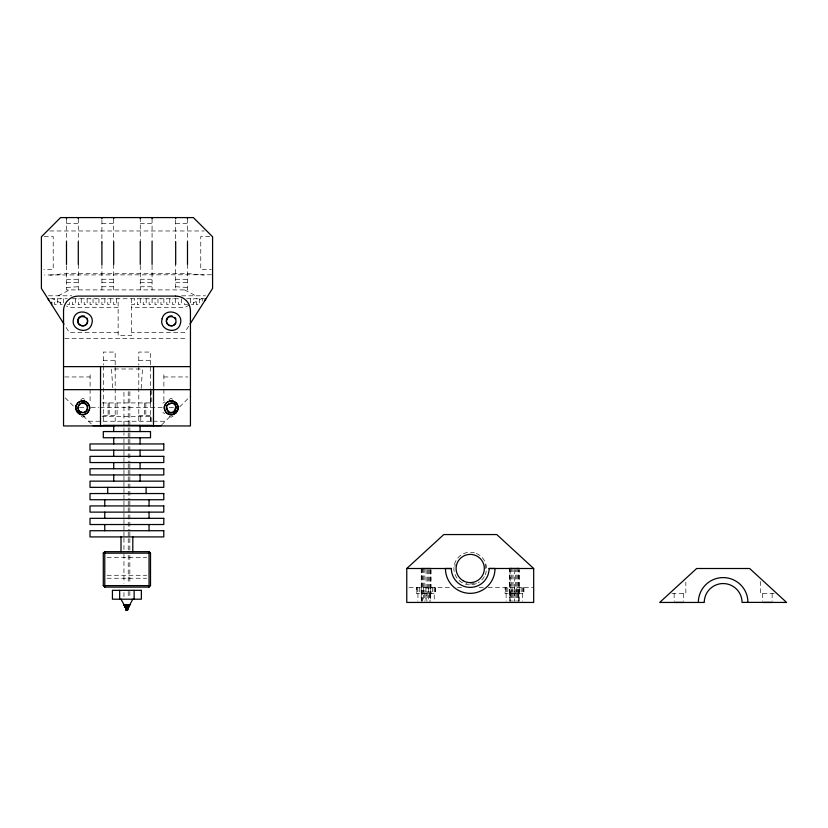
<?xml version="1.0" encoding="UTF-8"?>
<svg xmlns="http://www.w3.org/2000/svg" width="828" height="828" viewBox="0 0 828 828"><rect width="100%" height="100%" fill="white"/><g stroke="black" fill="none" stroke-linecap="round" stroke-linejoin="round"><path stroke-width="0.62" stroke-dasharray="4.14 3.1" d="M123.952 596.667L123.952 591.606M123.952 425.364L123.952 391.582M88.617 421.235L150.593 421.235L150.593 420.117M509.437 593.583L509.468 568.525M509.603 593.583L509.644 568.525M510.12 569.778L510.172 601.18M510.866 593.583L510.897 568.525M511.88 593.583L511.911 569.778M513.049 593.583L513.081 569.778M514.343 569.778L514.312 601.18M515.575 593.583L515.606 569.778M516.744 593.583L516.775 569.778M517.759 593.583L517.79 569.788M518.525 593.583L518.556 569.788M519.011 593.583L519.042 569.788M519.125 601.18L519.208 569.788M141.184 388.435L142.468 368.988L111.511 368.988L112.794 388.435M188.639 326.222L184.541 332.69L131.414 332.69M161.812 424.774L170.765 415.822M179.707 406.879L190.44 396.146M80.833 399.531L82.872 398.351L84.922 399.531M84.922 416.06L82.872 417.24L80.833 416.06M162.899 403.07L164.938 401.89M169.036 399.531L171.075 398.351L173.124 399.531M173.124 416.06L171.075 417.24L169.036 416.06M58.219 295.803L69.438 289.904M189.457 305.014L184.541 307.602L131.414 307.602M193.39 302.944L196.339 301.392M199.289 299.839L201.359 298.753M66.488 279.346L78.287 279.253M66.488 287.43L78.287 286.757M211.523 274.761L44.536 274.968M49.815 275.144L64.584 273.706L189.395 273.706L204.164 275.144M66.488 223.581L78.287 223.498M101.906 223.498L113.705 223.581M140.263 223.498L152.073 223.581M175.681 223.498L187.49 223.581M49.773 230.971L204.278 230.971M44.205 236.549L53.209 236.549L53.209 269.473L43.76 269.473M209.774 236.549L200.769 236.549L200.769 269.473L211.399 269.473M101.906 279.253L113.705 279.253M140.263 279.253L152.073 279.253M175.681 279.253L187.49 279.346M66.488 282.524L78.287 282.524M101.906 282.524L113.705 282.524M140.263 282.524L152.073 282.524M175.681 282.524L187.49 282.524M101.906 286.757L113.705 286.757M140.263 286.757L152.073 286.757M175.681 286.757L187.49 287.43M48.5 295.803L71.757 295.803M181.611 295.803L205.468 295.803M50.508 298.753L67.223 298.753M72.388 298.753L180.328 298.753M186.755 298.753L204.216 298.753M67.472 304.652L69.438 304.652L69.438 301.113M131.414 304.652L134.364 304.652L134.364 298.753M187.49 304.652L184.541 304.652L184.541 301.113M191.423 304.652L193.39 304.652L193.39 298.753M118.135 307.602L69.438 307.602L66.488 306.049M118.135 332.69L69.438 332.69L65.34 326.222M64.812 338.59L187.873 338.59M103.376 360.294L115.185 360.294M138.793 360.294L150.593 360.294M64.801 376.957L90.097 376.957M163.882 376.957L187.915 376.957M102.196 402.936L151.772 402.936L151.772 389.657M79.571 407.459L85.977 407.459M91.111 407.459L98.791 407.459M100.074 407.459L162.868 407.459M169.274 407.459L174.397 407.459M103.376 415.325L115.185 415.325M138.793 415.325L150.593 415.325M102.196 416.505L151.772 416.505L151.772 425.954M153.056 421.235L165.352 421.235M107.122 557.586L146.68 557.586M107.122 575.284L146.68 575.284M107.122 578.244L146.68 578.244M409.032 587.683L451.633 587.683M457.408 587.683L461.889 587.683M479.195 587.683L483.687 587.683M488.158 587.683L533.677 587.683M671.912 593.583L685.843 593.583L685.843 582.219M774.18 593.583L760.456 593.583L760.456 580.956M184.541 289.904L195.75 295.803M52.619 298.753L54.679 299.839M57.629 301.392L60.579 302.944M162.899 412.52L164.938 413.7M65.267 397.885L74.82 407.428M83.214 415.822L93.046 425.654M202.249 298.753L202.26 301.113M144.548 402.936L144.61 416.505M430.974 569.778L430.974 593.583M430.808 569.778L430.808 593.583M430.322 569.778L430.322 593.583M429.546 569.778L429.556 593.583M428.531 569.778L428.542 593.583M427.362 569.778L427.372 593.583M426.099 569.778L426.109 601.18M424.836 568.525L424.847 593.583M423.667 568.525L423.677 593.583M422.653 568.525L422.611 601.18M421.887 568.525L421.866 601.18M421.4 568.525L421.39 601.18M421.235 568.525L421.235 593.583M772.141 593.583L772.141 601.18M762.702 593.583L762.702 601.18M683.597 593.583L683.597 601.18M674.158 593.583L674.158 601.18M523.938 587.683L523.938 593.583L505.049 593.583L505.049 587.683M523.617 587.683L523.617 593.583M522.675 587.683L522.675 593.583M522.489 593.583L522.489 601.18M521.174 587.683L521.174 593.583M519.218 587.683L519.218 593.583M518.183 593.583L518.224 601.18M517.365 593.583L517.314 601.18M516.931 587.683L516.931 593.583M516.258 593.583L516.31 601.18M515.078 593.583L515.13 601.18M514.488 587.683L514.488 593.583M513.909 593.583L513.846 601.18M512.729 593.583L512.677 601.18M512.046 587.683L512.046 593.583M511.663 593.583L511.621 601.18M510.762 593.583L510.793 601.18M509.851 593.583L509.851 601.18L509.769 587.683M507.812 587.683L507.812 593.583M506.312 587.683L506.312 593.583M506.136 593.583L506.136 601.18M505.37 587.683L505.37 593.583M435.393 587.683L435.393 593.583L416.505 593.583L416.505 587.683M435.073 587.683L435.073 593.583M434.131 587.683L434.286 601.18M432.63 587.683L432.63 593.583M430.674 587.683L430.674 601.18M430.519 593.583L430.519 601.18M430.042 593.583L430.042 601.18M429.287 593.583L429.287 601.18M428.397 587.683L428.314 601.18M427.176 593.583L427.176 601.18M425.954 587.683L425.954 601.18M424.733 593.583L424.733 601.18M423.512 587.683L423.594 601.18M421.235 587.683L421.235 601.18M419.279 587.683L419.279 593.583M417.933 593.583L417.933 601.18M417.778 587.683L417.778 593.583M416.826 587.683L416.826 593.583M199.289 298.753L199.289 304.652L196.339 304.652L196.339 298.753M190.44 298.753L190.44 304.652M187.49 218.706L187.49 243.887M187.49 264.411L187.49 289.904L66.488 289.904L66.488 264.411M181.591 298.753L181.591 304.652L178.631 304.652L178.631 298.753M175.681 219.989L175.681 243.887M175.681 262.124L175.681 289.904M175.681 298.753L175.681 304.652L172.731 304.652L172.731 298.753M169.781 298.753L169.781 304.652L166.832 304.652L166.832 298.753M163.882 298.753L163.882 304.652L160.932 304.652L160.932 298.753M163.882 374.856L163.882 402.273M157.972 298.753L157.972 304.652L155.022 304.652L155.022 298.753M152.073 218.706L152.073 241.61M152.073 265.488L152.073 289.904M152.073 298.753L152.073 304.652L149.123 304.652L149.123 298.753M150.717 390.857L150.717 402.936M150.593 364.796L150.593 352.066L138.793 352.066L138.793 364.796M150.593 367.001L150.593 421.235M150.51 391.582L150.51 402.936M150.51 416.505L150.51 422.829M146.173 298.753L146.173 304.652L143.223 304.652L143.223 298.753M145.852 402.936L145.852 416.505M140.76 416.505L140.76 423.594M140.263 217.588L140.263 243.887M140.263 265.488L140.263 289.904M140.263 298.753L140.263 304.652L137.313 304.652L137.313 298.753M138.793 366.048L138.793 421.235M131.414 298.753L131.414 335.64L118.135 335.64L118.135 298.753M129.841 391.644L129.841 426.451M129.841 427.734L129.841 431.605M129.841 432.889L129.841 438.053M129.841 439.337L129.841 462.541M129.841 463.835L129.841 468.99M129.841 470.283L129.841 475.438M129.841 476.721L129.841 499.926M129.841 501.219L129.841 506.374M129.841 507.667L129.841 530.872M129.841 532.156L129.841 537.31M129.841 538.604L129.841 550.206M129.841 555.36L129.841 583.719M129.841 591.461L129.841 596.615M128.226 391.644L128.226 426.451M128.226 427.734L128.226 431.605M128.226 432.889L128.226 438.053M128.226 439.337L128.226 462.541M128.226 463.835L128.226 468.99M128.226 470.283L128.226 475.438M128.226 476.721L128.226 499.926M128.226 501.219L128.226 506.374M128.226 507.667L128.226 530.872M128.226 532.156L128.226 537.31M128.226 538.604L128.226 550.206M128.226 555.36L128.226 583.719M128.226 591.461L128.226 596.615M123.952 427.838L123.952 431.564M123.952 432.796L123.952 435.28M123.952 438.995L123.952 443.953M123.952 445.195L123.952 450.153M123.952 451.395L123.952 456.352M123.952 457.594L123.952 462.552M123.952 463.784L123.952 468.751M123.952 469.983L123.952 474.941M123.952 476.183L123.952 481.14M123.952 482.382L123.952 487.34M123.952 488.582L123.952 493.54M123.952 494.782L123.952 499.739M123.952 500.971L123.952 505.929M123.952 507.171L123.952 512.128M123.952 513.37L123.952 518.328M123.952 519.57L123.952 524.528M123.952 525.77L123.952 530.727M123.952 531.959L123.952 536.917M123.952 538.148L123.952 551.676M123.952 554.211L123.952 583.295M117.079 402.936L117.079 416.505M116.655 298.753L116.655 304.652L113.705 304.652L113.705 298.753M115.185 364.796L115.185 352.066L103.376 352.066L103.376 364.796M115.185 367.001L115.185 421.235M113.705 218.706L113.705 241.61M113.705 264.411L113.705 289.904M110.755 298.753L110.755 304.652L107.806 304.652L107.806 298.753M109.192 402.936L109.192 416.505M108.106 402.936L108.116 416.505M104.856 298.753L104.856 304.652L101.906 304.652L101.906 298.753M103.376 366.048L103.293 422.829M101.906 219.989L101.906 243.887M101.906 264.411L101.906 289.904M98.946 298.753L98.946 304.652L95.996 304.652L95.996 298.753M93.046 298.753L93.046 304.652L90.097 304.652L90.097 298.753M90.097 374.856L90.097 402.273M87.147 298.753L87.147 304.652L84.197 304.652L84.197 298.753M81.247 298.753L81.247 304.652L78.287 304.652L78.287 298.753M78.287 218.706L78.287 241.61M78.287 264.411L78.287 289.904M75.338 298.753L75.338 304.652L72.388 304.652L72.388 299.933M66.488 218.706L66.488 241.61M63.539 298.753L63.539 304.652L60.579 304.652L60.579 298.753M57.629 298.753L57.629 304.652L54.679 304.652L54.679 298.753M476.421 553.477A16.291 16.291 0 0 1 485.239 574.767M484.297 576.681A16.291 16.291 0 0 1 478.336 582.643M476.421 583.585A16.291 16.291 0 0 1 453.93 569.602A16.291 16.291 0 0 1 474.403 552.793M485.167 564.499A15.473 15.473 0 0 1 485.57 570.523M474.227 583.45A15.473 15.473 0 0 1 466.216 583.45M454.882 566.476A15.473 15.473 0 0 1 455.276 564.499M518.825 601.18L518.825 593.583L518.804 601.18"/><path stroke-width="1.24" d="M51.678 304.652L51.698 302.292M698.356 602.38L698.47 600.01A24.788 24.788 0 0 1 747.819 600.01L747.932 602.38L786.6 602.442L749.64 568.505L696.659 568.505L659.699 602.442L704.276 602.453L704.266 601.739A18.889 18.889 0 0 1 722.916 583.554A18.889 18.889 0 0 1 742.002 601.283L742.012 602.422L747.932 602.38M166.894 405.368C184.23 394.625 171.251 426.296 166.407 406.538M126.311 610.412L127.491 610.412L125.121 604.802L128.692 604.802L127.305 610.412L124.272 604.802L126.756 610.412L132.801 599.193M128.692 604.802L127.15 610.412L121.012 599.193M129.717 604.802L126.58 610.412L125.815 607.048L126.436 610.412L127.377 608.166M126.249 607.048L126.342 610.412L127.357 608.166M126.446 610.412L129.437 604.802L127.15 610.412L124.128 604.802L126.943 610.412L129.675 604.802L126.508 610.412L125.266 605.92M190.005 324.069L212.579 288.423L212.579 236.777L193.39 217.588L60.579 217.588L41.4 236.777L41.4 288.423L63.973 324.069M173.445 413.141L176.126 410.45M103.293 553.156L104.763 551.676L149.04 551.676L150.51 553.156L150.51 585.613L149.04 587.093L104.763 587.093L103.293 585.613L103.293 553.156L150.51 553.156M406.765 568.505L443.787 534.557L496.769 534.557L533.677 568.505L533.677 602.442L406.765 602.442L406.765 568.505L451.353 568.515L451.363 569.654A18.889 18.889 0 0 0 470.449 587.383A18.889 18.889 0 0 0 489.1 569.198L489.089 568.484L495.009 568.505L494.896 570.927A24.788 24.788 0 0 1 445.547 570.927L445.433 568.505L451.353 568.515M421.4 568.525L430.808 568.525M533.677 568.505L489.089 568.484M48.78 298.753L47.941 298.753L48.78 300.078M206.037 298.753L205.199 298.753L205.199 300.078M63.539 366.628L190.44 366.628M63.539 389.657L190.44 389.657M103.293 425.364L150.51 425.364M93.046 425.654L113.539 425.654M139.156 425.654L160.932 425.654M509.468 568.525L511.911 568.525M519.208 568.536L516.775 568.536M103.293 585.613L150.51 585.613M674.158 602.442L683.597 602.442M762.702 602.442L772.141 602.442M509.644 568.525L519.042 568.536M84.135 403.091C78.153 401.259 75.503 411.102 81.61 412.51C87.592 414.331 90.242 404.488 84.135 403.091L85.305 403.588M175.784 406.527L175.981 407.8M166.211 407.79L166.407 409.063M80.44 412.013L81.61 412.499M77.842 410.45L80.523 413.141M124.086 604.802L127.139 610.412L124.272 604.802M124.862 605.92L126.829 610.412L129.675 604.802L126.963 610.412L124.19 604.802L126.829 610.412L125.049 605.92M125.121 604.802L127.46 610.412L127.854 604.802L127.305 610.412L124.49 604.802L127.419 610.412L126.901 604.802L127.429 610.412L125.525 604.802L127.46 610.412L125.959 604.802M125.028 605.92L126.643 610.412L125.618 607.048M175.971 407.5L175.981 407.966A4.72 4.72 0 0 1 168.757 411.806A4.72 4.72 0 0 1 169.036 403.64A4.72 4.72 0 0 1 175.981 407.966M187.49 217.588L187.49 218.706M187.49 241.61L187.49 264.411M175.681 217.588L175.681 218.706M175.681 241.61L175.681 264.411M153.532 366.628L153.48 425.954M152.073 217.588L152.073 218.706M152.073 241.61L152.073 264.411M149.04 499.739L149.04 505.929M149.04 512.128L149.04 518.328M149.04 524.528L149.04 530.727M149.04 551.676L149.04 587.093M146.09 487.34L146.09 493.54M140.263 217.588L140.263 218.706M140.263 241.61L140.263 264.411M140.077 425.364L140.077 431.564M140.077 437.753L140.077 443.953M140.077 450.153L140.077 456.352M140.077 462.552L140.077 468.751M140.077 474.941L140.077 481.14M134.136 590.343L134.136 599.193M132.801 536.917L132.801 551.676M121.002 536.917L121.002 551.676M119.667 590.343L119.667 599.193M113.705 217.588L113.705 218.706M113.705 241.61L113.705 264.411M113.726 425.364L113.726 431.564M113.726 437.753L113.726 443.953M113.726 450.153L113.726 456.352M113.726 462.552L113.726 468.751M113.726 474.941L113.726 481.14M107.723 487.34L107.723 493.54M104.763 499.739L104.763 505.929M104.763 512.128L104.763 518.328M104.763 524.528L104.763 530.727M104.763 551.676L104.763 587.093M101.906 217.588L101.906 218.706M101.906 241.61L101.906 264.411M100.55 366.628L100.498 425.954M78.287 217.588L78.287 218.706M78.287 241.61L78.287 264.411M66.488 217.588L66.488 218.706M66.488 241.61L66.488 264.411M87.644 319.908A5.02 5.02 0 0 1 84.332 325.642A5.02 5.02 0 0 1 78.215 323.106A5.02 5.02 0 0 1 79.933 316.72M80.802 316.255A5.02 5.02 0 0 1 84.642 316.255M86.888 318.097A5.02 5.02 0 0 1 87.354 318.966M175.888 322.806A5.02 5.02 0 0 1 168.074 324.762A5.02 5.02 0 0 1 168.467 316.72M169.336 316.255A5.02 5.02 0 0 1 172.234 315.965M174.801 317.341A5.02 5.02 0 0 1 175.888 318.966M73.599 318.739C70.007 330.341 89.145 335.464 91.836 323.624C95.427 312.032 76.29 306.898 73.599 318.739M78.153 319.96C76.362 325.756 85.936 328.323 87.282 322.402C89.072 316.606 79.509 314.04 78.153 319.96M162.133 318.739C158.552 330.341 177.678 335.464 180.38 323.624C183.961 312.032 164.834 306.898 162.133 318.739M75.948 406.124L75.814 406.796A5.165 3.798 90 0 0 75.824 408.846L77.563 412.499L81.04 414.569A12.762 9.398 -90 0 0 83.763 414.693L87.416 412.955L89.621 408.804A5.165 3.798 90 0 0 89.61 406.755L87.871 403.101L84.394 401.031A12.762 9.398 -90 0 0 81.672 400.907L78.018 402.646L75.948 406.124M164.493 406.124L164.358 406.796A5.165 3.798 90 0 0 164.368 408.846L166.107 412.499L169.585 414.569A12.762 9.398 -90 0 0 172.296 414.693L175.95 412.955L178.155 408.804A5.165 3.798 -90 0 0 178.155 406.755L176.405 403.101L172.928 401.031A12.762 9.398 -90 0 0 170.216 400.907L166.563 402.646L164.493 406.124M166.925 319.422C164.441 324.897 173.538 328.602 175.598 322.951C178.072 317.466 168.974 313.76 166.925 319.422M175.681 296.093L78.287 296.093A14.78 14.78 0 0 0 63.539 309.982L63.539 425.954L190.44 425.954L190.44 310.852A14.759 14.759 0 0 0 175.681 296.093M150.51 431.564L103.293 431.564L103.293 437.753L150.51 437.753L150.51 431.564M163.789 443.953L90.014 443.953L90.014 450.153L163.789 450.153L163.789 443.953M163.789 456.352L90.014 456.352L90.014 462.552L163.789 462.552L163.789 456.352M163.789 468.751L90.014 468.751L90.014 474.941L163.789 474.941L163.789 468.751M163.789 481.14L90.014 481.14L90.014 487.34L163.789 487.34L163.789 481.14M163.789 493.54L90.014 493.54L90.014 499.739L163.789 499.739L163.789 493.54M163.789 505.929L90.014 505.929L90.014 512.128L163.789 512.128L163.789 505.929M163.789 518.328L90.014 518.328L90.014 524.528L163.789 524.528L163.789 518.328M163.789 530.727L90.014 530.727L90.014 536.917L163.789 536.917L163.789 530.727M141.371 590.343L112.432 590.343L112.432 599.193L141.371 599.193L141.371 590.343M80.223 411.806A4.72 4.72 0 0 0 87.437 407.966A4.72 4.72 0 0 0 80.492 403.64A4.72 4.72 0 0 0 80.223 411.806M167.494 413.669A6.976 6.976 0 0 0 178.217 408.121A6.976 6.976 0 0 0 168.053 401.611A6.976 6.976 0 0 0 167.494 413.669M78.96 413.669A6.976 6.976 0 0 0 89.683 408.121A6.976 6.976 0 0 0 79.509 401.611A6.976 6.976 0 0 0 78.96 413.669M463.162 580.728A14.117 14.117 0 0 0 484.339 568.505A14.117 14.117 0 0 0 463.162 556.271A14.117 14.117 0 0 0 463.162 580.728"/></g></svg>
